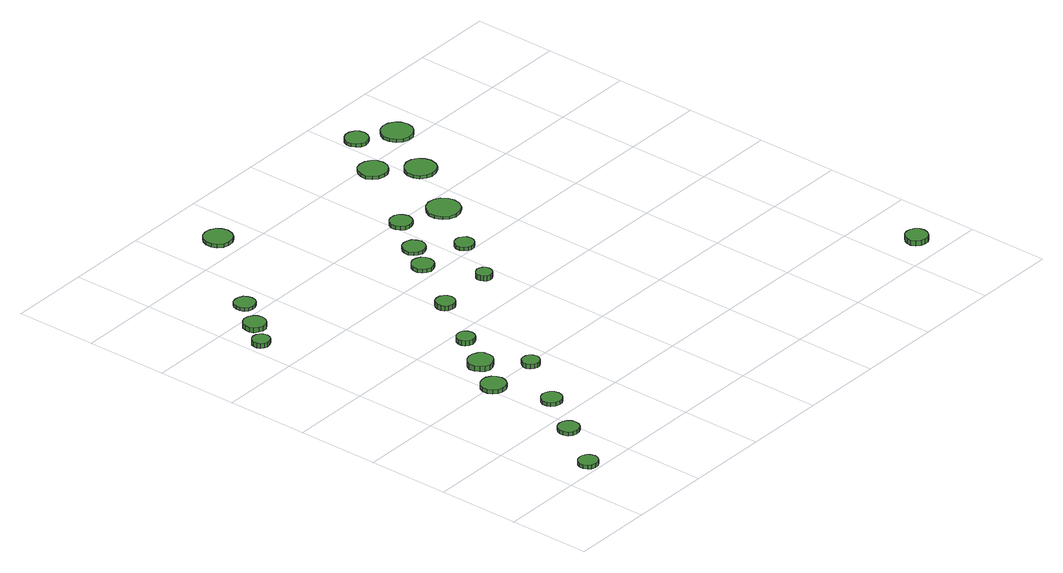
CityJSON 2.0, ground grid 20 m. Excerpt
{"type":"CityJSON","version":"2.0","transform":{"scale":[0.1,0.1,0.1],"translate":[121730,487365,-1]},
"CityObjects":{
"tree1":{"type":"SolitaryVegetationObject","attributes":{"function":"something"},"geometry":[{"type":"MultiSurface","lod":"1","boundaries":[[[0,1,2,3,4,5,6,7,8,9,10,11,12,13,14]],[[15,16,17,18,19,20,21,22,23,24,25,26,27,28,29]],[[0,29,28,1]],[[1,28,27,2]],[[2,27,26,3]],[[3,26,25,4]],[[4,25,24,5]],[[5,24,23,6]],[[6,23,22,7]],[[7,22,21,8]],[[8,21,20,9]],[[9,20,19,10]],[[10,19,18,11]],[[11,18,17,12]],[[12,17,16,13]],[[13,16,15,14]],[[14,15,29,0]]]}]},
"tree2":{"type":"SolitaryVegetationObject","attributes":{"function":"something"},"geometry":[{"type":"MultiSurface","lod":"1","boundaries":[[[30,31,32,33,34,35,36,37,38,39,40,41,42,43,44]],[[45,46,47,48,49,50,51,52,53,54,55,56,57,58,59]],[[30,59,58,31]],[[31,58,57,32]],[[32,57,56,33]],[[33,56,55,34]],[[34,55,54,35]],[[35,54,53,36]],[[36,53,52,37]],[[37,52,51,38]],[[38,51,50,39]],[[39,50,49,40]],[[40,49,48,41]],[[41,48,47,42]],[[42,47,46,43]],[[43,46,45,44]],[[44,45,59,30]]]}]},
"tree3":{"type":"SolitaryVegetationObject","attributes":{"function":"something"},"geometry":[{"type":"MultiSurface","lod":"1","boundaries":[[[60,61,62,63,64,65,66,67,68,69,70,71,72,73,74]],[[75,76,77,78,79,80,81,82,83,84,85,86,87,88,89]],[[60,89,88,61]],[[61,88,87,62]],[[62,87,86,63]],[[63,86,85,64]],[[64,85,84,65]],[[65,84,83,66]],[[66,83,82,67]],[[67,82,81,68]],[[68,81,80,69]],[[69,80,79,70]],[[70,79,78,71]],[[71,78,77,72]],[[72,77,76,73]],[[73,76,75,74]],[[74,75,89,60]]]}]},
"tree4":{"type":"SolitaryVegetationObject","attributes":{"function":"something"},"geometry":[{"type":"MultiSurface","lod":"1","boundaries":[[[90,91,92,93,94,95,96,97,98,99,100,101,102,103,104]],[[105,106,107,108,109,110,111,112,113,114,115,116,117,118,119]],[[90,119,118,91]],[[91,118,117,92]],[[92,117,116,93]],[[93,116,115,94]],[[94,115,114,95]],[[95,114,113,96]],[[96,113,112,97]],[[97,112,111,98]],[[98,111,110,99]],[[99,110,109,100]],[[100,109,108,101]],[[101,108,107,102]],[[102,107,106,103]],[[103,106,105,104]],[[104,105,119,90]]]}]},
"tree5":{"type":"SolitaryVegetationObject","attributes":{"function":"something"},"geometry":[{"type":"MultiSurface","lod":"1","boundaries":[[[120,121,122,123,124,125,126,127,128,129,130,131,132,133,134]],[[135,136,137,138,139,140,141,142,143,144,145,146,147,148,149]],[[120,149,148,121]],[[121,148,147,122]],[[122,147,146,123]],[[123,146,145,124]],[[124,145,144,125]],[[125,144,143,126]],[[126,143,142,127]],[[127,142,141,128]],[[128,141,140,129]],[[129,140,139,130]],[[130,139,138,131]],[[131,138,137,132]],[[132,137,136,133]],[[133,136,135,134]],[[134,135,149,120]]]}]},
"tree6":{"type":"SolitaryVegetationObject","attributes":{"function":"something"},"geometry":[{"type":"MultiSurface","lod":"1","boundaries":[[[150,151,152,153,154,155,156,157,158,159,160,161,162,163,164]],[[165,166,167,168,169,170,171,172,173,174,175,176,177,178,179]],[[150,179,178,151]],[[151,178,177,152]],[[152,177,176,153]],[[153,176,175,154]],[[154,175,174,155]],[[155,174,173,156]],[[156,173,172,157]],[[157,172,171,158]],[[158,171,170,159]],[[159,170,169,160]],[[160,169,168,161]],[[161,168,167,162]],[[162,167,166,163]],[[163,166,165,164]],[[164,165,179,150]]]}]},
"tree7":{"type":"SolitaryVegetationObject","attributes":{"function":"something"},"geometry":[{"type":"MultiSurface","lod":"1","boundaries":[[[180,181,182,183,184,185,186,187,188,189,190,191,192,193,194]],[[195,196,197,198,199,200,201,202,203,204,205,206,207,208,209]],[[180,209,208,181]],[[181,208,207,182]],[[182,207,206,183]],[[183,206,205,184]],[[184,205,204,185]],[[185,204,203,186]],[[186,203,202,187]],[[187,202,201,188]],[[188,201,200,189]],[[189,200,199,190]],[[190,199,198,191]],[[191,198,197,192]],[[192,197,196,193]],[[193,196,195,194]],[[194,195,209,180]]]}]},
"tree8":{"type":"SolitaryVegetationObject","attributes":{"function":"something"},"geometry":[{"type":"MultiSurface","lod":"1","boundaries":[[[210,211,212,213,214,215,216,217,218,219,220,221,222,223,224]],[[225,226,227,228,229,230,231,232,233,234,235,236,237,238,239]],[[210,239,238,211]],[[211,238,237,212]],[[212,237,236,213]],[[213,236,235,214]],[[214,235,234,215]],[[215,234,233,216]],[[216,233,232,217]],[[217,232,231,218]],[[218,231,230,219]],[[219,230,229,220]],[[220,229,228,221]],[[221,228,227,222]],[[222,227,226,223]],[[223,226,225,224]],[[224,225,239,210]]]}]},
"tree9":{"type":"SolitaryVegetationObject","attributes":{"function":"something"},"geometry":[{"type":"MultiSurface","lod":"1","boundaries":[[[240,241,242,243,244,245,246,247,248,249,250,251,252,253,254]],[[255,256,257,258,259,260,261,262,263,264,265,266,267,268,269]],[[240,269,268,241]],[[241,268,267,242]],[[242,267,266,243]],[[243,266,265,244]],[[244,265,264,245]],[[245,264,263,246]],[[246,263,262,247]],[[247,262,261,248]],[[248,261,260,249]],[[249,260,259,250]],[[250,259,258,251]],[[251,258,257,252]],[[252,257,256,253]],[[253,256,255,254]],[[254,255,269,240]]]}]},
"tree10":{"type":"SolitaryVegetationObject","attributes":{"function":"something"},"geometry":[{"type":"MultiSurface","lod":"1","boundaries":[[[270,271,272,273,274,275,276,277,278,279,280,281,282,283,284]],[[285,286,287,288,289,290,291,292,293,294,295,296,297,298,299]],[[270,299,298,271]],[[271,298,297,272]],[[272,297,296,273]],[[273,296,295,274]],[[274,295,294,275]],[[275,294,293,276]],[[276,293,292,277]],[[277,292,291,278]],[[278,291,290,279]],[[279,290,289,280]],[[280,289,288,281]],[[281,288,287,282]],[[282,287,286,283]],[[283,286,285,284]],[[284,285,299,270]]]}]},
"tree11":{"type":"SolitaryVegetationObject","attributes":{"function":"something"},"geometry":[{"type":"MultiSurface","lod":"1","boundaries":[[[300,301,302,303,304,305,306,307,308,309,310,311,312,313,314]],[[315,316,317,318,319,320,321,322,323,324,325,326,327,328,329]],[[300,329,328,301]],[[301,328,327,302]],[[302,327,326,303]],[[303,326,325,304]],[[304,325,324,305]],[[305,324,323,306]],[[306,323,322,307]],[[307,322,321,308]],[[308,321,320,309]],[[309,320,319,310]],[[310,319,318,311]],[[311,318,317,312]],[[312,317,316,313]],[[313,316,315,314]],[[314,315,329,300]]]}]},
"tree12":{"type":"SolitaryVegetationObject","attributes":{"function":"something"},"geometry":[{"type":"MultiSurface","lod":"1","boundaries":[[[330,331,332,333,334,335,336,337,338,339,340,341,342,343,344]],[[345,346,347,348,349,350,351,352,353,354,355,356,357,358,359]],[[330,359,358,331]],[[331,358,357,332]],[[332,357,356,333]],[[333,356,355,334]],[[334,355,354,335]],[[335,354,353,336]],[[336,353,352,337]],[[337,352,351,338]],[[338,351,350,339]],[[339,350,349,340]],[[340,349,348,341]],[[341,348,347,342]],[[342,347,346,343]],[[343,346,345,344]],[[344,345,359,330]]]}]},
"tree13":{"type":"SolitaryVegetationObject","attributes":{"function":"something"},"geometry":[{"type":"MultiSurface","lod":"1","boundaries":[[[360,361,362,363,364,365,366,367,368,369,370,371,372,373,374]],[[375,376,377,378,379,380,381,382,383,384,385,386,387,388,389]],[[360,389,388,361]],[[361,388,387,362]],[[362,387,386,363]],[[363,386,385,364]],[[364,385,384,365]],[[365,384,383,366]],[[366,383,382,367]],[[367,382,381,368]],[[368,381,380,369]],[[369,380,379,370]],[[370,379,378,371]],[[371,378,377,372]],[[372,377,376,373]],[[373,376,375,374]],[[374,375,389,360]]]}]},
"tree14":{"type":"SolitaryVegetationObject","attributes":{"function":"something"},"geometry":[{"type":"MultiSurface","lod":"1","boundaries":[[[390,391,392,393,394,395,396,397,398,399,400,401,402,403,404]],[[405,406,407,408,409,410,411,412,413,414,415,416,417,418,419]],[[390,419,418,391]],[[391,418,417,392]],[[392,417,416,393]],[[393,416,415,394]],[[394,415,414,395]],[[395,414,413,396]],[[396,413,412,397]],[[397,412,411,398]],[[398,411,410,399]],[[399,410,409,400]],[[400,409,408,401]],[[401,408,407,402]],[[402,407,406,403]],[[403,406,405,404]],[[404,405,419,390]]]}]},
"tree15":{"type":"SolitaryVegetationObject","attributes":{"function":"something"},"geometry":[{"type":"MultiSurface","lod":"1","boundaries":[[[420,421,422,423,424,425,426,427,428,429,430,431,432,433,434]],[[435,436,437,438,439,440,441,442,443,444,445,446,447,448,449]],[[420,449,448,421]],[[421,448,447,422]],[[422,447,446,423]],[[423,446,445,424]],[[424,445,444,425]],[[425,444,443,426]],[[426,443,442,427]],[[427,442,441,428]],[[428,441,440,429]],[[429,440,439,430]],[[430,439,438,431]],[[431,438,437,432]],[[432,437,436,433]],[[433,436,435,434]],[[434,435,449,420]]]}]},
"tree16":{"type":"SolitaryVegetationObject","attributes":{"function":"something"},"geometry":[{"type":"MultiSurface","lod":"1","boundaries":[[[450,451,452,453,454,455,456,457,458,459,460,461,462,463,464]],[[465,466,467,468,469,470,471,472,473,474,475,476,477,478,479]],[[450,479,478,451]],[[451,478,477,452]],[[452,477,476,453]],[[453,476,475,454]],[[454,475,474,455]],[[455,474,473,456]],[[456,473,472,457]],[[457,472,471,458]],[[458,471,470,459]],[[459,470,469,460]],[[460,469,468,461]],[[461,468,467,462]],[[462,467,466,463]],[[463,466,465,464]],[[464,465,479,450]]]}]},
"tree17":{"type":"SolitaryVegetationObject","attributes":{"function":"something"},"geometry":[{"type":"MultiSurface","lod":"1","boundaries":[[[480,481,482,483,484,485,486,487,488,489,490,491,492,493,494]],[[495,496,497,498,499,500,501,502,503,504,505,506,507,508,509]],[[480,509,508,481]],[[481,508,507,482]],[[482,507,506,483]],[[483,506,505,484]],[[484,505,504,485]],[[485,504,503,486]],[[486,503,502,487]],[[487,502,501,488]],[[488,501,500,489]],[[489,500,499,490]],[[490,499,498,491]],[[491,498,497,492]],[[492,497,496,493]],[[493,496,495,494]],[[494,495,509,480]]]}]},
"tree18":{"type":"SolitaryVegetationObject","attributes":{"function":"something"},"geometry":[{"type":"MultiSurface","lod":"1","boundaries":[[[510,511,512,513,514,515,516,517,518,519,520,521,522,523,524]],[[525,526,527,528,529,530,531,532,533,534,535,536,537,538,539]],[[510,539,538,511]],[[511,538,537,512]],[[512,537,536,513]],[[513,536,535,514]],[[514,535,534,515]],[[515,534,533,516]],[[516,533,532,517]],[[517,532,531,518]],[[518,531,530,519]],[[519,530,529,520]],[[520,529,528,521]],[[521,528,527,522]],[[522,527,526,523]],[[523,526,525,524]],[[524,525,539,510]]]}]},
"tree19":{"type":"SolitaryVegetationObject","attributes":{"function":"something"},"geometry":[{"type":"MultiSurface","lod":"1","boundaries":[[[540,541,542,543,544,545,546,547,548,549,550,551,552,553,554]],[[555,556,557,558,559,560,561,562,563,564,565,566,567,568,569]],[[540,569,568,541]],[[541,568,567,542]],[[542,567,566,543]],[[543,566,565,544]],[[544,565,564,545]],[[545,564,563,546]],[[546,563,562,547]],[[547,562,561,548]],[[548,561,560,549]],[[549,560,559,550]],[[550,559,558,551]],[[551,558,557,552]],[[552,557,556,553]],[[553,556,555,554]],[[554,555,569,540]]]}]},
"tree20":{"type":"SolitaryVegetationObject","attributes":{"function":"something"},"geometry":[{"type":"MultiSurface","lod":"1","boundaries":[[[570,571,572,573,574,575,576,577,578,579,580,581,582,583,584]],[[585,586,587,588,589,590,591,592,593,594,595,596,597,598,599]],[[570,599,598,571]],[[571,598,597,572]],[[572,597,596,573]],[[573,596,595,574]],[[574,595,594,575]],[[575,594,593,576]],[[576,593,592,577]],[[577,592,591,578]],[[578,591,590,579]],[[579,590,589,580]],[[580,589,588,581]],[[581,588,587,582]],[[582,587,586,583]],[[583,586,585,584]],[[584,585,599,570]]]}]},
"tree21":{"type":"SolitaryVegetationObject","attributes":{"function":"something"},"geometry":[{"type":"MultiSurface","lod":"1","boundaries":[[[600,601,602,603,604,605,606,607,608,609,610,611,612,613,614]],[[615,616,617,618,619,620,621,622,623,624,625,626,627,628,629]],[[600,629,628,601]],[[601,628,627,602]],[[602,627,626,603]],[[603,626,625,604]],[[604,625,624,605]],[[605,624,623,606]],[[606,623,622,607]],[[607,622,621,608]],[[608,621,620,609]],[[609,620,619,610]],[[610,619,618,611]],[[611,618,617,612]],[[612,617,616,613]],[[613,616,615,614]],[[614,615,629,600]]]}]},
"tree22":{"type":"SolitaryVegetationObject","attributes":{"function":"something"},"geometry":[{"type":"MultiSurface","lod":"1","boundaries":[[[630,631,632,633,634,635,636,637,638,639,640,641,642,643,644]],[[645,646,647,648,649,650,651,652,653,654,655,656,657,658,659]],[[630,659,658,631]],[[631,658,657,632]],[[632,657,656,633]],[[633,656,655,634]],[[634,655,654,635]],[[635,654,653,636]],[[636,653,652,637]],[[637,652,651,638]],[[638,651,650,639]],[[639,650,649,640]],[[640,649,648,641]],[[641,648,647,642]],[[642,647,646,643]],[[643,646,645,644]],[[644,645,659,630]]]}]},
"tree23":{"type":"SolitaryVegetationObject","attributes":{"function":"something"},"geometry":[{"type":"MultiSurface","lod":"1","boundaries":[[[660,661,662,663,664,665,666,667,668,669,670,671,672,673,674]],[[675,676,677,678,679,680,681,682,683,684,685,686,687,688,689]],[[660,689,688,661]],[[661,688,687,662]],[[662,687,686,663]],[[663,686,685,664]],[[664,685,684,665]],[[665,684,683,666]],[[666,683,682,667]],[[667,682,681,668]],[[668,681,680,669]],[[669,680,679,670]],[[670,679,678,671]],[[671,678,677,672]],[[672,677,676,673]],[[673,676,675,674]],[[674,675,689,660]]]}]}
},
"vertices":[
[121,29,16],[118,39,16],[113,46,16],[104,51,16],[95,52,16],[85,49,16],[78,43,16],[74,34,16],[74,24,16],[78,15,16],[85,9,16],[95,6,16],[104,7,16],[113,12,16],[118,19,16],[118,19,6],[113,12,6],[104,7,6],[95,6,6],[85,9,6],[78,15,6],[74,24,6],[74,34,6],[78,43,6],[85,49,6],[95,52,6],[104,51,6],[113,46,6],[118,39,6],[121,29,6],
[206,153,15],[204,163,15],[198,172,15],[189,177,15],[178,178,15],[168,175,15],[161,168,15],[156,158,15],[156,148,15],[161,138,15],[168,131,15],[178,128,15],[189,129,15],[198,134,15],[204,143,15],[204,143,6],[198,134,6],[189,129,6],[178,128,6],[168,131,6],[161,138,6],[156,148,6],[156,158,6],[161,168,6],[168,175,6],[178,178,6],[189,177,6],[198,172,6],[204,163,6],[206,153,6],
[51,904,24],[49,913,24],[44,920,24],[36,924,24],[27,925,24],[19,922,24],[12,916,24],[9,908,24],[9,900,24],[12,892,24],[19,886,24],[27,883,24],[36,884,24],[44,888,24],[49,895,24],[49,895,12],[44,888,12],[36,884,12],[27,883,12],[19,886,12],[12,892,12],[9,900,12],[9,908,12],[12,916,12],[19,922,12],[27,925,12],[36,924,12],[44,920,12],[49,913,12],[51,904,12],
[278,260,15],[276,271,15],[270,279,15],[261,284,15],[251,285,15],[241,282,15],[233,275,15],[229,266,15],[229,255,15],[233,246,15],[241,239,15],[251,236,15],[261,237,15],[270,242,15],[276,250,15],[276,250,6],[270,242,6],[261,237,6],[251,236,6],[241,239,6],[233,246,6],[229,255,6],[229,266,6],[233,275,6],[241,282,6],[251,285,6],[261,284,6],[270,279,6],[276,271,6],[278,260,6],
[246,395,17],[243,408,17],[236,418,17],[225,424,17],[213,425,17],[201,421,17],[192,413,17],[187,402,17],[187,389,17],[192,378,17],[201,369,17],[213,366,17],[225,367,17],[236,373,17],[243,383,17],[243,383,7],[236,373,7],[225,367,7],[213,366,7],[201,369,7],[192,378,7],[187,389,7],[187,402,7],[192,413,7],[201,421,7],[213,425,7],[225,424,7],[236,418,7],[243,408,7],[246,395,7],
[110,966,19],[107,977,19],[101,986,19],[91,991,19],[80,993,19],[70,989,19],[61,982,19],[57,972,19],[57,960,19],[61,950,19],[70,943,19],[80,939,19],[91,940,19],[101,946,19],[107,955,19],[107,955,7],[101,946,7],[91,940,7],[80,939,7],[70,943,7],[61,950,7],[57,960,7],[57,972,7],[61,982,7],[70,989,7],[80,993,7],[91,991,7],[101,986,7],[107,977,7],[110,966,7],
[301,477,20],[299,490,20],[291,500,20],[280,506,20],[268,507,20],[256,503,20],[247,495,20],[241,484,20],[241,471,20],[247,460,20],[256,451,20],[268,447,20],[280,449,20],[291,455,20],[299,465,20],[299,465,7],[291,455,7],[280,449,7],[268,447,7],[256,451,7],[247,460,7],[241,471,7],[241,484,7],[247,495,7],[256,503,7],[268,507,7],[280,506,7],[291,500,7],[299,490,7],[301,477,7],
[164,1039,15],[162,1049,15],[156,1058,15],[146,1063,15],[136,1064,15],[126,1061,15],[118,1054,15],[114,1044,15],[114,1034,15],[118,1024,15],[126,1017,15],[136,1014,15],[146,1015,15],[156,1020,15],[162,1029,15],[162,1029,7],[156,1020,7],[146,1015,7],[136,1014,7],[126,1017,7],[118,1024,7],[114,1034,7],[114,1044,7],[118,1054,7],[126,1061,7],[136,1064,7],[146,1063,7],[156,1058,7],[162,1049,7],[164,1039,7],
[365,393,18],[363,402,18],[358,409,18],[350,413,18],[342,414,18],[333,412,18],[327,406,18],[323,398,18],[323,389,18],[327,381,18],[333,375,18],[342,372,18],[350,373,18],[358,378,18],[363,385,18],[363,385,7],[358,378,7],[350,373,7],[342,372,7],[333,375,7],[327,381,7],[323,389,7],[323,398,7],[327,406,7],[333,412,7],[342,414,7],[350,413,7],[358,409,7],[363,402,7],[365,393,7],
[345,562,24],[343,570,24],[338,578,24],[330,582,24],[321,583,24],[312,580,24],[306,574,24],[302,566,24],[302,557,24],[306,549,24],[312,543,24],[321,540,24],[330,541,24],[338,545,24],[343,553,24],[343,553,12],[338,545,12],[330,541,12],[321,540,12],[312,543,12],[306,549,12],[302,557,12],[302,566,12],[306,574,12],[312,580,12],[321,583,12],[330,582,12],[338,578,12],[343,570,12],[345,562,12],
[433,690,25],[431,700,25],[426,707,25],[417,712,25],[408,713,25],[398,710,25],[391,704,25],[387,695,25],[387,685,25],[391,676,25],[398,670,25],[408,667,25],[417,668,25],[426,673,25],[431,680,25],[431,680,13],[426,673,13],[417,668,13],[408,667,13],[398,670,13],[391,676,13],[387,685,13],[387,695,13],[391,704,13],[398,710,13],[408,713,13],[417,712,13],[426,707,13],[431,700,13],[433,690,13],
[351,1260,16],[348,1274,16],[340,1285,16],[328,1292,16],[314,1294,16],[300,1290,16],[290,1280,16],[284,1267,16],[284,1253,16],[290,1240,16],[300,1231,16],[314,1227,16],[328,1228,16],[340,1235,16],[348,1247,16],[348,1247,7],[340,1235,7],[328,1228,7],[314,1227,7],[300,1231,7],[290,1240,7],[284,1253,7],[284,1267,7],[290,1280,7],[300,1290,7],[314,1294,7],[328,1292,7],[340,1285,7],[348,1274,7],[351,1260,7],
[539,838,16],[537,849,16],[531,858,16],[521,863,16],[510,865,16],[500,861,16],[492,854,16],[487,844,16],[487,833,16],[492,823,16],[500,816,16],[510,812,16],[521,813,16],[531,819,16],[537,828,16],[537,828,7],[531,819,7],[521,813,7],[510,812,7],[500,816,7],[492,823,7],[487,833,7],[487,844,7],[492,854,7],[500,861,7],[510,865,7],[521,863,7],[531,858,7],[537,849,7],[539,838,7],
[582,705,22],[581,712,22],[576,719,22],[569,723,22],[561,724,22],[554,721,22],[548,716,22],[545,709,22],[545,701,22],[548,693,22],[554,688,22],[561,686,22],[569,686,22],[576,690,22],[581,697,22],[581,697,9],[576,690,9],[569,686,9],[561,686,9],[554,688,9],[548,693,9],[545,701,9],[545,709,9],[548,716,9],[554,721,9],[561,724,9],[569,723,9],[576,719,9],[581,712,9],[582,705,9],
[586,900,15],[583,911,15],[577,921,15],[567,926,15],[556,927,15],[545,924,15],[537,916,15],[532,906,15],[532,895,15],[537,884,15],[545,877,15],[556,873,15],[567,875,15],[577,880,15],[583,889,15],[583,889,7],[577,880,7],[567,875,7],[556,873,7],[545,877,7],[537,884,7],[532,895,7],[532,906,7],[537,916,7],[545,924,7],[556,927,7],[567,926,7],[577,921,7],[583,911,7],[586,900,7],
[664,824,16],[662,834,16],[656,841,16],[648,846,16],[639,847,16],[630,844,16],[623,838,16],[619,829,16],[619,819,16],[623,811,16],[630,804,16],[639,801,16],[648,802,16],[656,807,16],[662,815,16],[662,815,7],[656,807,7],[648,802,7],[639,801,7],[630,804,7],[623,811,7],[619,819,7],[619,829,7],[623,838,7],[630,844,7],[639,847,7],[648,846,7],[656,841,7],[662,834,7],[664,824,7],
[650,990,16],[647,1001,16],[641,1010,16],[631,1015,16],[620,1016,16],[610,1013,16],[602,1006,16],[597,996,16],[597,985,16],[602,975,16],[610,967,16],[620,964,16],[631,965,16],[641,970,16],[647,979,16],[647,979,7],[641,970,7],[631,965,7],[620,964,7],[610,967,7],[602,975,7],[597,985,7],[597,996,7],[602,1006,7],[610,1013,7],[620,1016,7],[631,1015,7],[641,1010,7],[647,1001,7],[650,990,7],
[768,955,14],[765,971,14],[755,985,14],[741,993,14],[724,995,14],[708,989,14],[696,978,14],[689,963,14],[689,947,14],[696,931,14],[708,920,14],[724,915,14],[741,917,14],[755,925,14],[765,939,14],[765,939,7],[755,925,7],[741,917,7],[724,915,7],[708,920,7],[696,931,7],[689,947,7],[689,963,7],[696,978,7],[708,989,7],[724,995,7],[741,993,7],[755,985,7],[765,971,7],[768,955,7],
[792,1178,15],[789,1193,15],[780,1204,15],[768,1211,15],[754,1213,15],[740,1209,15],[729,1199,15],[723,1186,15],[723,1171,15],[729,1158,15],[740,1148,15],[754,1144,15],[768,1145,15],[780,1153,15],[789,1164,15],[789,1164,7],[780,1153,7],[768,1145,7],[754,1144,7],[740,1148,7],[729,1158,7],[723,1171,7],[723,1186,7],[729,1199,7],[740,1209,7],[754,1213,7],[768,1211,7],[780,1204,7],[789,1193,7],[792,1178,7],
[865,1101,15],[862,1116,15],[853,1129,15],[840,1137,15],[824,1138,15],[810,1133,15],[798,1123,15],[792,1109,15],[792,1093,15],[798,1079,15],[810,1069,15],[824,1064,15],[840,1066,15],[853,1073,15],[862,1086,15],[862,1086,7],[853,1073,7],[840,1066,7],[824,1064,7],[810,1069,7],[798,1079,7],[792,1093,7],[792,1109,7],[798,1123,7],[810,1133,7],[824,1138,7],[840,1137,7],[853,1129,7],[862,1116,7],[865,1101,7],
[864,1289,15],[861,1301,15],[854,1310,15],[844,1316,15],[833,1317,15],[822,1313,15],[813,1306,15],[808,1295,15],[808,1283,15],[813,1273,15],[822,1265,15],[833,1261,15],[844,1262,15],[854,1268,15],[861,1278,15],[861,1278,7],[854,1268,7],[844,1262,7],[833,1261,7],[822,1265,7],[813,1273,7],[808,1283,7],[808,1295,7],[813,1306,7],[822,1313,7],[833,1317,7],[844,1316,7],[854,1310,7],[861,1301,7],[864,1289,7],
[952,1239,15],[949,1254,15],[940,1266,15],[927,1274,15],[911,1276,15],[896,1271,15],[885,1261,15],[878,1246,15],[878,1231,15],[885,1216,15],[896,1206,15],[911,1201,15],[927,1203,15],[940,1211,15],[949,1223,15],[949,1223,7],[940,1211,7],[927,1203,7],[911,1201,7],[896,1206,7],[885,1216,7],[878,1231,7],[878,1246,7],[885,1261,7],[896,1271,7],[911,1276,7],[927,1274,7],[940,1266,7],[949,1254,7],[952,1239,7],
[1302,56,31],[1300,66,31],[1293,75,31],[1284,81,31],[1273,82,31],[1262,79,31],[1254,71,31],[1249,61,31],[1249,50,31],[1254,40,31],[1262,32,31],[1273,29,31],[1284,30,31],[1293,36,31],[1300,45,31],[1300,45,18],[1293,36,18],[1284,30,18],[1273,29,18],[1262,32,18],[1254,40,18],[1249,50,18],[1249,61,18],[1254,71,18],[1262,79,18],[1273,82,18],[1284,81,18],[1293,75,18],[1300,66,18],[1302,56,18]
]}
